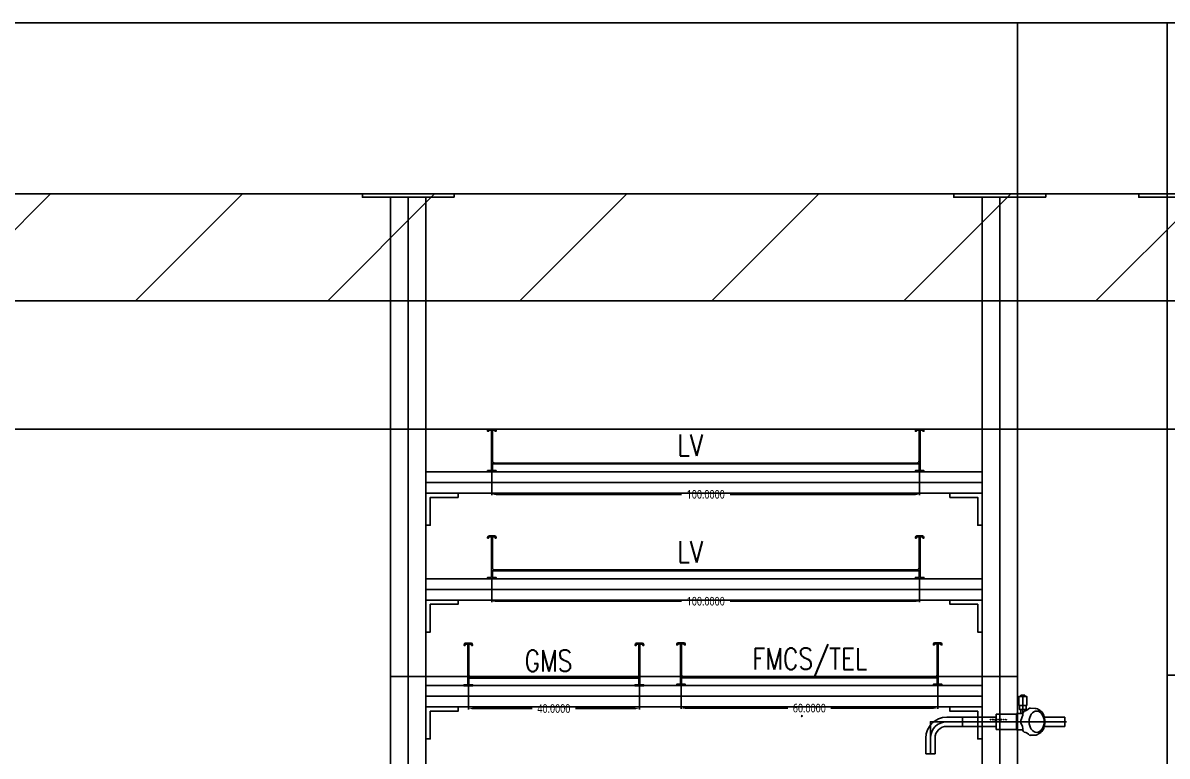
# Model space of a CAD drawing. Extents: x -3080 to 28500, y -1326 to 31609.
# Drawn here: x 5470 to 5737.5, y 26414.3 to 26585.8 of the extents above; entities that cross this region are included whole.
import ezdxf
from ezdxf.enums import TextEntityAlignment as Align
from ezdxf.xclip import XClip

# ---------------------------------------------------------------- set-up
doc = ezdxf.new("R2010")
doc.units = 0
doc.header["$LTSCALE"] = 100
doc.header["$XCLIPFRAME"] = 2
doc.linetypes.add('188K-SM-07-F10-MECH-CR PIPE-Y2257103$0$CENTER', pattern=[2, 1.25, -0.25, 0.25, -0.25])
for name, color, linetype in [('0-xref', 8, 'Continuous'), ('188K-SM-07-F10-MECH-CR PIPE-Y2257103$0$0-AP7P1-SM-08-BG_CDA', 6, 'Continuous'), ('188K-SM-07-F10-MECH-CR PIPE-Y2257103$0$0-BG', 6, 'Continuous'), ('188K-SM-07-F10-MECH-CR PIPE-Y2257103$0$0-FIRE', 1, 'Continuous'), ('188K-SM-07-F10-MECH-CR PIPE-Y2257103$0$0-hookupzoom', 4, 'Continuous'), ('188K-SM-07-F10-MECH-CR PIPE-Y2257103$0$0-LV', 6, 'Continuous'), ('188K-SM-07-F10-MECH-CR PIPE-Y2257103$0$0-txt', 3, 'Continuous'), ('188K-SM-07-F10-MECH-CR PIPE-Y2257103$0$0-WWT', 44, 'Continuous'), ('188K-SM-07-F10-MECH-CR PIPE-Y2257103$0$0-Y-CCD', 5, 'Continuous'), ('188K-SM-07-F10-MECH-CR PIPE-Y2257103$0$00_DCC', 7, 'Continuous'), ('188K-SM-07-F10-MECH-CR PIPE-Y2257103$0$DIM', 3, 'Continuous'), ('188K-SM-07-F10-MECH-CR PIPE-Y2257103$0$SH-LINE-130', 2, 'Continuous'), ('188K-SM-07-F10-MECH-CR PIPE-Y2257103$0$UPW_PVDF', 7, 'Continuous'), ('188K-SM-07-F10-MECH-CR PIPE-Y2257103$0$X-S-FAB_SL ALL$0$BEAM-S', 2, 'Continuous')]:
    doc.layers.add(name, color=color, linetype=linetype)
doc.layers.add('188K-SM-07-F10-MECH-CR PIPE-Y2257103$0$Blcok.TXT', color=7, linetype='Continuous', plot=False)
doc.layers.add('188K-SM-07-F10-MECH-CR PIPE-Y2257103$0$Block.TXT', color=7, linetype='Continuous', plot=False)
doc.styles.add('188K-SM-07-F10-MECH-CR PIPE-Y2257103$0$AA-TXT', font='romans.shx', dxfattribs={"bigfont": 'chineset.shx'})
doc.styles.add('188K-SM-07-F10-MECH-CR PIPE-Y2257103$0$AP6A-SM-08-FNN-300-A(18)-BAY$0$15P6-SM-08-FNN-100-A(D)-UIS-TCM$0$aa-txt', font='simplex.shx', dxfattribs={"width": 0.8, "bigfont": 'CHINA.shx'})
doc.styles.add('188K-SM-07-F10-MECH-CR PIPE-Y2257103$0$Standard', font='', dxfattribs={"width": 0.8})
doc.styles.add('188K-SM-07-F10-MECH-CR PIPE-Y2257103$0$TXT', font='txt.shx', dxfattribs={"width": 0.55, "bigfont": 'chineset.shx'})
doc.styles.get('188K-SM-07-F10-MECH-CR PIPE-Y2257103$0$Standard').set_extended_font_data('Microsoft JhengHei')
doc.dimstyles.new('188K-SM-07-F10-MECH-CR PIPE-Y2257103$0$Standard', dxfattribs={"dimtxt": 0.18, "dimasz": 0.18, "dimexe": 0.18, "dimexo": 0.0625, "dimgap": 0.09, "dimtad": 0, "dimtih": 1, "dimtoh": 1, "dimdec": 4, "dimzin": 0, "dimdsep": 46, "dimtxsty": '188K-SM-07-F10-MECH-CR PIPE-Y2257103$0$Standard', "dimcen": 0.09, "dimadec": 0, "dimazin": 0, "dimtfac": 1, "dimtdec": 4, "dimtofl": 0, "dimtmove": 0, "dimatfit": 3, "dimfxl": 1, "dimtolj": 1, "dimtzin": 0, "dimarcsym": 0})

# ---------------------------------------------------------------- blocks, each defined once
blk = doc.blocks.new('*U1541')
at = {"color": 241}
blk.add_lwpolyline([(17.5, 50), (-17.5, 50), (-17.5, 337.5), (17.5, 337.5)], close=True, dxfattribs=at)
blk = doc.blocks.new('188K-SM-07-F10-MECH-CR PIPE-Y2257103$0$X-S-FAB_SL ALL')
at = {"color": 241}
for p, q in [((-2628.521, -72748.977), (19076.479, -72748.977)), ((-2628.521, -72788.977), (19076.479, -72788.977))]:
    blk.add_line(p, q, dxfattribs=at)
at = {"layer": '188K-SM-07-F10-MECH-CR PIPE-Y2257103$0$X-S-FAB_SL ALL$0$BEAM-S'}
blk.add_blockref('*U1541', (1246.479, -73086.477), dxfattribs=at)
blk = doc.blocks.new('188K-SM-07-F10-MECH-CR PIPE-Y2257103$0$Bellow_15A_R')
at = {"color": 2, "linetype": '188K-SM-07-F10-MECH-CR PIPE-Y2257103$0$CENTER', "ltscale": 3}
blk.add_line((-8.24, 0), (16.48, 0), dxfattribs=at)
at = {"color": 0}
for p, q in [((-7.83, 1.08), (0, 1.08)), ((-7.83, 1.08), (-7.83, -1.08)), ((4.81, 1.8), (0, 1.8)), ((0, -1.8), (0, 1.8)), ((4.81, 1.9), (4.81, -1.9)), ((4.81, 1.9), (6.29, 1.9)), ((16.07, 1.08), (11.29, 1.08)), ((16.07, 1.08), (16.07, -1.08)), ((-7.83, -1.08), (0, -1.08)), ((4.81, -1.8), (0, -1.8)), ((6.28, -1.9), (4.81, -1.9)), ((16.07, -1.08), (11.29, -1.08))]:
    blk.add_line(p, q, dxfattribs=at)
blk.add_lwpolyline([(11.13, -1.55, -0.129678), (10.5, -2.5, -0.076709), (9.35, -3.11), (9.11, -3.14), (8.07, -3.17, -0.111401), (7.8, -3.16, 0.105556), (6.58, -2.45, -0.110801), (6.28, -2.02, 0.124714), (5.78, -0.3, -0.093313), (5.78, 0.3, 0.191988), (6.28, 2.02, -0.199243), (6.58, 2.45, 0.232869), (7.8, 3.16, -0.069384), (8.07, 3.17), (9.11, 3.14), (9.35, 3.11, -0.093734), (10.5, 2.49, -0.099389), (11.13, 1.55, -0.039332), (11.36, 0.8, -0.090181), (11.36, -0.8, -0.048841)], format="xyb", close=True, dxfattribs=at)
blk.add_ellipse((9.49, 0), major_axis=(0, -2.49), ratio=0.70911, dxfattribs=at)
blk = doc.blocks.new('*U1609')
at = {"color": 0}
for p, q in [((5.81, -2.88), (5.81, -1.9)), ((6.7, -2.88), (6.7, -2.49)), ((5.3, -3.84), (5.33, -3.82)), ((5.33, -3.82), (7.18, -3.82)), ((5.46, -3.5), (5.46, -3.5)), ((7.05, -2.88), (7.04, -2.88)), ((7.04, -3.5), (7.05, -3.5)), ((7.21, -3.84), (7.18, -3.82))]:
    blk.add_line(p, q, dxfattribs=at)
at = {"color": 2, "linetype": '188K-SM-07-F10-MECH-CR PIPE-Y2257103$0$CENTER'}
blk.add_line((6.25, -2.15), (6.25, -6.29), dxfattribs=at)
at = {"color": 0}
for points in [[(5.3, -3.83), (5.3, -5.88), (7.21, -5.88), (7.21, -3.83)], [(7.05, -3.82), (7.04, -2.88), (5.46, -2.88), (5.46, -2.88), (5.46, -3.82)], [(5.81, -5.88), (5.81, -6.2), (6.7, -6.2), (6.7, -5.88)]]:
    blk.add_lwpolyline(points, dxfattribs=at)
blk.add_blockref('188K-SM-07-F10-MECH-CR PIPE-Y2257103$0$Bellow_15A_R', (0, 0), dxfattribs=at)
at = {"layer": '188K-SM-07-F10-MECH-CR PIPE-Y2257103$0$Blcok.TXT', "color": 0, "style": '188K-SM-07-F10-MECH-CR PIPE-Y2257103$0$TXT', "width": 0.6}
for tag, p in [('進吹氣口', (-0.18, -0.29)), ('管徑', (-0.18, -0.41)), ('氣種', (-0.18, -0.54))]:
    blk.add_attdef(tag, p, '', height=0.1, dxfattribs=at)
blk = doc.blocks.new('*U1617')
at = {"color": 0}
for p, q in [((-2.23, -28.92), (-5.92, -28.92)), ((-2.23, -31.09), (-2.23, -28.92)), ((-2.23, -31.09), (-5.92, -31.09)), ((-10.81, -37.5), (-10.81, -33.81)), ((-8.65, -37.5), (-8.65, -33.81)), ((-10.81, -37.5), (-8.65, -37.5))]:
    blk.add_line(p, q, dxfattribs=at)
at = {"color": 1}
for p, q in [((-2.23, -30), (-5.92, -30)), ((-9.73, -37.5), (-9.73, -33.81))]:
    blk.add_line(p, q, dxfattribs=at)
at = {"color": 0}
for radius in [4.89, 2.73]:
    blk.add_arc((-5.92, -33.81), radius, 90, 180, dxfattribs=at)
at = {"color": 1}
blk.add_arc((-5.92, -33.81), 3.81, 90, 180, dxfattribs=at)
at = {"layer": 'DefPoints'}
blk.add_lwpolyline([(-9.73, -33.81), (-9.73, -30), (-5.92, -30)], dxfattribs=at)
blk = doc.blocks.new('*D1546')
at = {"layer": '188K-SM-07-F10-MECH-CR PIPE-Y2257103$0$DIM', "color": 0, "lineweight": -2, "transparency": 16777216}
for p, q in [((0, -0.06), (0, -5.47)), ((100, -0.06), (100, -5.47)), ((1, -5.29), (44.3, -5.29)), ((99, -5.29), (55.7, -5.29))]:
    blk.add_line(p, q, dxfattribs=at)
at = {"layer": '188K-SM-07-F10-MECH-CR PIPE-Y2257103$0$DIM', "color": 0, "transparency": 16777216}
for points in [[(1, -5.13), (1, -5.46), (0, -5.29)], [(99, -5.13), (99, -5.46), (100, -5.29)]]:
    blk.add_solid(points, dxfattribs=at)
at = {"layer": 'DefPoints', "color": 0, "transparency": 16777216}
for p in [(0, 0), (100, 0), (100, -5.29)]:
    blk.add_point(p, dxfattribs=at)
at = {"layer": '188K-SM-07-F10-MECH-CR PIPE-Y2257103$0$DIM', "color": 0, "transparency": 16777216, "insert": (50, -5.29), "char_height": 2, "attachment_point": 5, "style": '188K-SM-07-F10-MECH-CR PIPE-Y2257103$0$Standard'}
blk.add_mtext('\\A1;100.0000', dxfattribs=at)
blk = doc.blocks.new('*D1544')
at = {"layer": '188K-SM-07-F10-MECH-CR PIPE-Y2257103$0$DIM', "color": 0, "lineweight": -2, "transparency": 16777216}
for p, q in [((0, -0.06), (0, -5.47)), ((60, -0.06), (60, -5.47)), ((1, -5.29), (24.98, -5.29)), ((59, -5.29), (35.02, -5.29))]:
    blk.add_line(p, q, dxfattribs=at)
at = {"layer": '188K-SM-07-F10-MECH-CR PIPE-Y2257103$0$DIM', "color": 0, "transparency": 16777216}
for points in [[(1, -5.13), (1, -5.46), (0, -5.29)], [(59, -5.13), (59, -5.46), (60, -5.29)]]:
    blk.add_solid(points, dxfattribs=at)
at = {"layer": 'DefPoints', "color": 0, "transparency": 16777216}
for p in [(0, 0), (60, 0), (60, -5.29)]:
    blk.add_point(p, dxfattribs=at)
at = {"layer": '188K-SM-07-F10-MECH-CR PIPE-Y2257103$0$DIM', "color": 0, "transparency": 16777216, "insert": (30, -5.29), "char_height": 2, "attachment_point": 5, "style": '188K-SM-07-F10-MECH-CR PIPE-Y2257103$0$Standard'}
blk.add_mtext('\\A1;60.0000', dxfattribs=at)
blk = doc.blocks.new('*D272')
at = {"layer": '188K-SM-07-F10-MECH-CR PIPE-Y2257103$0$DIM', "color": 0, "lineweight": -2, "transparency": 16777216}
for p, q in [((0, -0.06), (0, -5.47)), ((40, -0.06), (40, -5.47)), ((1, -5.29), (14.94, -5.29)), ((39, -5.29), (25.06, -5.29))]:
    blk.add_line(p, q, dxfattribs=at)
at = {"layer": '188K-SM-07-F10-MECH-CR PIPE-Y2257103$0$DIM', "color": 0, "transparency": 16777216}
for points in [[(1, -5.13), (1, -5.46), (0, -5.29)], [(39, -5.13), (39, -5.46), (40, -5.29)]]:
    blk.add_solid(points, dxfattribs=at)
at = {"layer": 'DefPoints', "color": 0, "transparency": 16777216}
for p in [(0, 0), (40, 0), (40, -5.29)]:
    blk.add_point(p, dxfattribs=at)
at = {"layer": '188K-SM-07-F10-MECH-CR PIPE-Y2257103$0$DIM', "color": 0, "transparency": 16777216, "insert": (20, -5.29), "char_height": 2, "attachment_point": 5, "style": '188K-SM-07-F10-MECH-CR PIPE-Y2257103$0$Standard'}
blk.add_mtext('\\A1;40.0000', dxfattribs=at)
blk = doc.blocks.new('*U1620')
h = blk.add_hatch()
h.set_pattern_fill('ANSI31', color=1, scale=7.3, style=0)
h.set_pattern_definition([(45, (0, 0), (-0.64523, 0.64523), [])])
h.paths.add_polyline_path([(0, 3.65, 0.414214), (-3.65, 0, 0.414214), (0, -3.65, 1), (0, 0, -1)])
at = {"color": 1}
for p, q in [((0, 0.73), (0, 4.02)), ((-0.73, 0), (-4.02, 0)), ((-0.36, 0), (0.36, 0)), ((0, -0.36), (0, 0.36)), ((0.73, 0), (4.02, 0)), ((0, -0.73), (0, -4.02))]:
    blk.add_line(p, q, dxfattribs=at)
blk.add_circle((0, 0), 3.65)
for centre, start, end in [((0, 1.82), 90, 270), ((0, -1.82), 270, 90)]:
    blk.add_arc(centre, 1.82, start, end, dxfattribs=at)
at = {"style": '188K-SM-07-F10-MECH-CR PIPE-Y2257103$0$AP6A-SM-08-FNN-300-A(18)-BAY$0$15P6-SM-08-FNN-100-A(D)-UIS-TCM$0$aa-txt', "width": 0.8, "flags": 1}
blk.add_attdef('高度(cm)', (0.02, 0.14), '', height=0.2, dxfattribs=at)
blk = doc.blocks.new('*U213')
h = blk.add_hatch()
h.set_pattern_fill('ANSI31', color=1, scale=8.89, style=0)
h.set_pattern_definition([(45, (0, 0), (-0.78577, 0.78577), [])])
h.paths.add_polyline_path([(0, 4.45, 0.414214), (-4.45, 0, 0.414214), (0, -4.45, 1), (0, 0, -1)])
at = {"color": 1}
for p, q in [((0, 0.89), (0, 4.89)), ((-0.89, 0), (-4.89, 0)), ((-0.44, 0), (0.44, 0)), ((0, -0.44), (0, 0.44)), ((0.89, 0), (4.89, 0)), ((0, -0.89), (0, -4.89))]:
    blk.add_line(p, q, dxfattribs=at)
blk.add_circle((0, 0), 4.45)
for centre, start, end in [((0, 2.22), 90, 270), ((0, -2.22), 270, 90)]:
    blk.add_arc(centre, 2.22, start, end, dxfattribs=at)
at = {"style": '188K-SM-07-F10-MECH-CR PIPE-Y2257103$0$AP6A-SM-08-FNN-300-A(18)-BAY$0$15P6-SM-08-FNN-100-A(D)-UIS-TCM$0$aa-txt', "width": 0.8, "flags": 1}
blk.add_attdef('高度(cm)', (0.02, 0.14), '', height=0.2, dxfattribs=at)
blk = doc.blocks.new('*U258')
h = blk.add_hatch()
h.set_pattern_fill('ANSI31', color=1, scale=11.43, style=0)
h.set_pattern_definition([(45, (0, 0), (-1.01028, 1.01028), [])])
h.paths.add_polyline_path([(0, 5.72, 0.414214), (-5.72, 0, 0.414214), (0, -5.72, 1), (0, 0, -1)])
at = {"color": 1}
for p, q in [((0, 1.14), (0, 6.29)), ((-1.14, 0), (-6.29, 0)), ((-0.57, 0), (0.57, 0)), ((0, -0.57), (0, 0.57)), ((1.14, 0), (6.29, 0)), ((0, -1.14), (0, -6.29))]:
    blk.add_line(p, q, dxfattribs=at)
blk.add_circle((0, 0), 5.72)
for centre, start, end in [((0, 2.86), 90, 270), ((0, -2.86), 270, 90)]:
    blk.add_arc(centre, 2.86, start, end, dxfattribs=at)
at = {"style": '188K-SM-07-F10-MECH-CR PIPE-Y2257103$0$AP6A-SM-08-FNN-300-A(18)-BAY$0$15P6-SM-08-FNN-100-A(D)-UIS-TCM$0$aa-txt', "width": 0.8, "flags": 1}
blk.add_attdef('高度(cm)', (0.02, 0.14), '', height=0.2, dxfattribs=at)
blk = doc.blocks.new('*U1619')
h = blk.add_hatch()
h.set_pattern_fill('ANSI31', color=1, scale=4.83, style=0)
h.set_pattern_definition([(45, (0, 0), (-0.42692, 0.42692), [])])
h.paths.add_polyline_path([(0, 2.42, 0.414214), (-2.42, 0, 0.414214), (0, -2.42, 1), (0, 0, -1)])
at = {"color": 1}
for p, q in [((-0.48, 0), (-2.66, 0)), ((-0.24, 0), (0.24, 0)), ((0, 0.48), (0, 2.66)), ((0, -0.24), (0, 0.24)), ((0.48, 0), (2.66, 0)), ((0, -0.48), (0, -2.66))]:
    blk.add_line(p, q, dxfattribs=at)
blk.add_circle((0, 0), 2.42)
for centre, start, end in [((0, 1.21), 90, 270), ((0, -1.21), 270, 90)]:
    blk.add_arc(centre, 1.21, start, end, dxfattribs=at)
at = {"style": '188K-SM-07-F10-MECH-CR PIPE-Y2257103$0$AP6A-SM-08-FNN-300-A(18)-BAY$0$15P6-SM-08-FNN-100-A(D)-UIS-TCM$0$aa-txt', "width": 0.8, "flags": 1}
blk.add_attdef('高度(cm)', (0.02, 0.14), '', height=0.2, dxfattribs=at)
blk = doc.blocks.new('188K-SM-07-F10-MECH-CR PIPE-Y2257103$0$WT-CMP')
at = {"layer": '188K-SM-07-F10-MECH-CR PIPE-Y2257103$0$SH-LINE-130', "ltscale": 0.1}
for p, q in [((5841.3, -72861.48), (5745.76, -72861.48)), ((5841.3, -72886.48), (5745.76, -72886.48))]:
    blk.add_line(p, q, dxfattribs=at)
for points in [[(5752.38, -72789.78), (5730.88, -72789.78), (5730.88, -72788.98), (5752.38, -72788.98)], [(5856.18, -72789.78), (5834.68, -72789.78), (5834.68, -72788.98), (5856.18, -72788.98)], [(5737.5, -72901.53), (5737.5, -72789.78), (5741.63, -72789.78), (5741.63, -72901.53)], [(5745.76, -72901.53), (5745.76, -72789.78), (5741.63, -72789.78), (5741.63, -72901.53)], [(5841.3, -72901.53), (5841.3, -72789.78), (5845.43, -72789.78), (5845.43, -72901.53)], [(5849.56, -72901.53), (5849.56, -72789.78), (5845.43, -72789.78), (5845.43, -72901.53)], [(5841.3, -72863.98), (5745.76, -72863.98), (5745.76, -72858.98), (5841.3, -72858.98)], [(5745.76, -72863.98), (5753.26, -72863.98), (5753.26, -72864.98), (5746.76, -72864.98), (5746.76, -72871.48), (5745.76, -72871.48)], [(5841.3, -72863.98), (5833.8, -72863.98), (5833.8, -72864.98), (5840.3, -72864.98), (5840.3, -72871.48), (5841.3, -72871.48)], [(5841.3, -72888.98), (5745.76, -72888.98), (5745.76, -72883.98), (5841.3, -72883.98)], [(5745.76, -72888.98), (5753.26, -72888.98), (5753.26, -72889.98), (5746.76, -72889.98), (5746.76, -72896.48), (5745.76, -72896.48)], [(5841.3, -72888.98), (5833.8, -72888.98), (5833.8, -72889.98), (5840.3, -72889.98), (5840.3, -72896.48), (5841.3, -72896.48)]]:
    blk.add_lwpolyline(points, close=True, dxfattribs=at)
at = {"layer": '188K-SM-07-F10-MECH-CR PIPE-Y2257103$0$0-WWT'}
for name, p in [('*U258', (5771.66, -72853.26)), ('*U258', (5801.01, -72853.26)), ('*U1620', (5757.29, -72854.96)), ('*U1620', (5787.11, -72854.96)), ('*U213', (5829.41, -72854.53)), ('*U1620', (5815.78, -72855.33)), ('*U258', (5826.43, -72877.77)), ('*U213', (5784.19, -72879.53)), ('*U213', (5799.3, -72879.53)), ('*U1620', (5770.85, -72880.33)), ('*U1619', (5758.93, -72881.56)), ('*U1619', (5812.12, -72881.45))]:
    blk.add_blockref(name, p, dxfattribs=at)
at = {"layer": '188K-SM-07-F10-MECH-CR PIPE-Y2257103$0$0-txt', "color": 1, "style": '188K-SM-07-F10-MECH-CR PIPE-Y2257103$0$TXT', "width": 0.55}
blk.add_text('PDR 80A', height=4, rotation=270, dxfattribs=at).set_placement((5797.27, -72889.32))
at = {"layer": '188K-SM-07-F10-MECH-CR PIPE-Y2257103$0$0-txt', "style": '188K-SM-07-F10-MECH-CR PIPE-Y2257103$0$TXT', "width": 0.55}
blk.add_text('WT-CMP', height=4, dxfattribs=at).set_placement((5786.31, -72918.32))
at = {"layer": '188K-SM-07-F10-MECH-CR PIPE-Y2257103$0$0-txt', "linetype": 'Continuous', "lineweight": 0, "char_height": 4, "attachment_point": 1, "rotation": 270, "style": '188K-SM-07-F10-MECH-CR PIPE-Y2257103$0$TXT'}
for s, insert in [('\\A1;CuCMP 100A', (5802.38, -72823.46)), ('\\A1;AWH 65A', (5759.13, -72827.71)), ('\\A1;AWL 100A', (5774.16, -72827.68)), ('\\A1;CSA 65A', (5788.92, -72828.3)), ('\\A1;FWH 65A', (5817.03, -72827.85)), ('\\A1;FWL 80A', (5832.19, -72828.21)), ('\\A1;IPAL 40A', (5760.89, -72888.98)), ('\\A1;MCMP 65A', (5773.29, -72888.98)), ('\\A1;OCMP 80A', (5786.66, -72889.32)), ('\\A1;TMAH 40A', (5813.28, -72888.98)), ('\\A1;WWR 100A', (5827.89, -72888.98))]:
    blk.add_mtext(s, dxfattribs=dict(at, insert=insert))
blk = doc.blocks.new('*U1545')
blk.add_lwpolyline([(0.12, 1.84), (0.12, 0.3), (1, 0.3), (1, 0), (-1, 0), (-1, 0.3), (-0.12, 0.3), (-0.12, 9.76), (-0.66, 9.76, 0.414213562), (-0.76, 9.66), (-0.76, 9.5), (-1, 9.5), (-1, 9.66, -0.414213562), (-0.66, 10), (0.66, 10, -0.414213562), (1, 9.66), (1, 9.5), (0.76, 9.5), (0.76, 9.66, 0.414213562), (0.66, 9.76), (0.12, 9.76), (0.12, 2.54, 0.414213562), (0.62, 2.04), (99.38, 2.04, 0.414213562), (99.88, 2.54), (99.88, 9.76), (99.34, 9.76, 0.414213562), (99.24, 9.66), (99.24, 9.5), (99, 9.5), (99, 9.66, -0.414213562), (99.34, 10), (100.66, 10, -0.414213562), (101, 9.66), (101, 9.5), (100.76, 9.5), (100.76, 9.66, 0.414213562), (100.66, 9.76), (100.12, 9.76), (100.12, 0.3), (101, 0.3), (101, 0), (99, 0), (99, 0.3), (99.88, 0.3), (99.88, 1.84)], format="xyb", close=True)
at = {"layer": '188K-SM-07-F10-MECH-CR PIPE-Y2257103$0$DIM'}
dim = blk.add_linear_dim(base=(100, -5.29392), p1=(0, 0), p2=(100, 0), dimstyle='188K-SM-07-F10-MECH-CR PIPE-Y2257103$0$Standard', override={"dimtxt": 2, "dimasz": 1, "dimfxl": 0.1}, dxfattribs=at)
dim.commit()
dim.dimension.update_dxf_attribs({"geometry": '*D1546', "text_midpoint": (50, -5.29392)})
blk = doc.blocks.new('*U1543')
blk.add_lwpolyline([(0.12, 1.84), (0.12, 0.3), (1, 0.3), (1, 0), (-1, 0), (-1, 0.3), (-0.12, 0.3), (-0.12, 9.76), (-0.66, 9.76, 0.414213562), (-0.76, 9.66), (-0.76, 9.5), (-1, 9.5), (-1, 9.66, -0.414213562), (-0.66, 10), (0.66, 10, -0.414213562), (1, 9.66), (1, 9.5), (0.76, 9.5), (0.76, 9.66, 0.414213562), (0.66, 9.76), (0.12, 9.76), (0.12, 2.54, 0.414213562), (0.62, 2.04), (59.38, 2.04, 0.414213562), (59.88, 2.54), (59.88, 9.76), (59.34, 9.76, 0.414213562), (59.24, 9.66), (59.24, 9.5), (59, 9.5), (59, 9.66, -0.414213562), (59.34, 10), (60.66, 10, -0.414213562), (61, 9.66), (61, 9.5), (60.76, 9.5), (60.76, 9.66, 0.414213562), (60.66, 9.76), (60.12, 9.76), (60.12, 0.3), (61, 0.3), (61, 0), (59, 0), (59, 0.3), (59.88, 0.3), (59.88, 1.84)], format="xyb", close=True)
at = {"layer": '188K-SM-07-F10-MECH-CR PIPE-Y2257103$0$DIM'}
dim = blk.add_linear_dim(base=(60, -5.29392), p1=(0, 0), p2=(60, 0), dimstyle='188K-SM-07-F10-MECH-CR PIPE-Y2257103$0$Standard', override={"dimtxt": 2, "dimasz": 1, "dimfxl": 0.1}, dxfattribs=at)
dim.commit()
dim.dimension.update_dxf_attribs({"geometry": '*D1544', "text_midpoint": (30, -5.29392)})
blk = doc.blocks.new('*U271')
blk.add_lwpolyline([(0.12, 1.84), (0.12, 0.3), (1, 0.3), (1, 0), (-1, 0), (-1, 0.3), (-0.12, 0.3), (-0.12, 9.76), (-0.66, 9.76, 0.414213562), (-0.76, 9.66), (-0.76, 9.5), (-1, 9.5), (-1, 9.66, -0.414213562), (-0.66, 10), (0.66, 10, -0.414213562), (1, 9.66), (1, 9.5), (0.76, 9.5), (0.76, 9.66, 0.414213562), (0.66, 9.76), (0.12, 9.76), (0.12, 2.54, 0.414213562), (0.62, 2.04), (39.38, 2.04, 0.414213562), (39.88, 2.54), (39.88, 9.76), (39.34, 9.76, 0.414213562), (39.24, 9.66), (39.24, 9.5), (39, 9.5), (39, 9.66, -0.414213562), (39.34, 10), (40.66, 10, -0.414213562), (41, 9.66), (41, 9.5), (40.76, 9.5), (40.76, 9.66, 0.414213562), (40.66, 9.76), (40.12, 9.76), (40.12, 0.3), (41, 0.3), (41, 0), (39, 0), (39, 0.3), (39.88, 0.3), (39.88, 1.84)], format="xyb", close=True)
at = {"layer": '188K-SM-07-F10-MECH-CR PIPE-Y2257103$0$DIM'}
dim = blk.add_linear_dim(base=(40, -5.29392), p1=(0, 0), p2=(40, 0), dimstyle='188K-SM-07-F10-MECH-CR PIPE-Y2257103$0$Standard', override={"dimtxt": 2, "dimasz": 1, "dimfxl": 0.1}, dxfattribs=at)
dim.commit()
dim.dimension.update_dxf_attribs({"geometry": '*D272', "text_midpoint": (20, -5.29392)})
blk = doc.blocks.new('188K-SM-07-F10-MECH-CR PIPE-Y2257103$0$CMP-1')
at = {"layer": '188K-SM-07-F10-MECH-CR PIPE-Y2257103$0$SH-LINE-130', "ltscale": 0.1}
for p, q in [((5694.24, -72856.48), (5564.24, -72856.48)), ((5694.24, -72881.48), (5564.24, -72881.48)), ((5694.24, -72906.48), (5564.24, -72906.48))]:
    blk.add_line(p, q, dxfattribs=at)
for points in [[(5570.86, -72789.78), (5549.36, -72789.78), (5549.36, -72788.98), (5570.86, -72788.98)], [(5709.12, -72789.78), (5687.62, -72789.78), (5687.62, -72788.98), (5709.12, -72788.98)], [(5555.98, -73013.98), (5555.98, -72789.78), (5560.11, -72789.78), (5560.11, -73013.98)], [(5564.24, -73013.98), (5564.24, -72789.78), (5560.11, -72789.78), (5560.11, -73013.98)], [(5694.24, -73013.98), (5694.24, -72789.78), (5698.37, -72789.78), (5698.37, -73013.98)], [(5702.5, -73013.98), (5702.5, -72789.78), (5698.37, -72789.78), (5698.37, -73013.98)], [(5694.24, -72858.98), (5564.24, -72858.98), (5564.24, -72853.98), (5694.24, -72853.98)], [(5564.24, -72858.98), (5571.74, -72858.98), (5571.74, -72859.98), (5565.24, -72859.98), (5565.24, -72866.48), (5564.24, -72866.48)], [(5694.24, -72858.98), (5686.74, -72858.98), (5686.74, -72859.98), (5693.24, -72859.98), (5693.24, -72866.48), (5694.24, -72866.48)], [(5694.24, -72883.98), (5564.24, -72883.98), (5564.24, -72878.98), (5694.24, -72878.98)], [(5564.24, -72883.98), (5571.74, -72883.98), (5571.74, -72884.98), (5565.24, -72884.98), (5565.24, -72891.48), (5564.24, -72891.48)], [(5694.24, -72883.98), (5686.74, -72883.98), (5686.74, -72884.98), (5693.24, -72884.98), (5693.24, -72891.48), (5694.24, -72891.48)], [(5694.24, -72908.98), (5564.24, -72908.98), (5564.24, -72903.98), (5694.24, -72903.98)], [(5564.24, -72908.98), (5571.74, -72908.98), (5571.74, -72909.98), (5565.24, -72909.98), (5565.24, -72916.48), (5564.24, -72916.48)], [(5694.24, -72908.98), (5686.74, -72908.98), (5686.74, -72909.98), (5693.24, -72909.98), (5693.24, -72916.48), (5694.24, -72916.48)]]:
    blk.add_lwpolyline(points, close=True, dxfattribs=at)
at = {"layer": '188K-SM-07-F10-MECH-CR PIPE-Y2257103$0$0-AP7P1-SM-08-BG_CDA'}
ref = blk.add_blockref('*U1609', (5697.51, -72912.45), dxfattribs=dict(at, xscale=-1, rotation=180))
ref.add_attrib('進吹氣口', 'IOPP', (5697.53, -72912.16), dxfattribs={"layer": '188K-SM-07-F10-MECH-CR PIPE-Y2257103$0$Blcok.TXT', "color": 0, "height": 0.1, "rotation": 180, "style": '188K-SM-07-F10-MECH-CR PIPE-Y2257103$0$TXT', "width": 0.6})
ref.add_attrib('管徑', '15A', (5697.47, -72912.04), dxfattribs={"layer": '188K-SM-07-F10-MECH-CR PIPE-Y2257103$0$Blcok.TXT', "color": 0, "height": 0.1, "rotation": 180, "style": '188K-SM-07-F10-MECH-CR PIPE-Y2257103$0$TXT', "width": 0.6})
ref.add_attrib('氣種', '188K-SM-07-F10-MECH-CR PIPE-Y2257103$0$0-AP7P1-SM-08-BG_CDA', (5700, -72911.91), dxfattribs={"layer": '188K-SM-07-F10-MECH-CR PIPE-Y2257103$0$Blcok.TXT', "color": 0, "height": 0.1, "rotation": 180, "style": '188K-SM-07-F10-MECH-CR PIPE-Y2257103$0$TXT', "width": 0.6})
ref = blk.add_blockref('*U1617', (5652.17, -72922.18), dxfattribs=dict(at, xscale=-1.000000000000001, rotation=90))
ref.add_attrib('氣種', 'CHW', (5651.98, -72911.02), dxfattribs={"layer": '188K-SM-07-F10-MECH-CR PIPE-Y2257103$0$Block.TXT', "height": 0.1, "style": '188K-SM-07-F10-MECH-CR PIPE-Y2257103$0$TXT', "width": 0.6})
ref.add_attrib('管徑', '250A', (5651.95, -72911.21), dxfattribs={"layer": '188K-SM-07-F10-MECH-CR PIPE-Y2257103$0$Block.TXT', "height": 0.1, "style": '188K-SM-07-F10-MECH-CR PIPE-Y2257103$0$TXT', "width": 0.6})
at = {"layer": '188K-SM-07-F10-MECH-CR PIPE-Y2257103$0$0-LV', "color": 5}
for p in [(5579.64, -72853.98), (5579.64, -72878.98)]:
    blk.add_blockref('*U1545', p, dxfattribs=at)
at = {"layer": '188K-SM-07-F10-MECH-CR PIPE-Y2257103$0$0-Y-CCD', "color": 5}
for name, p in [('*U271', (5574.14, -72904.08)), ('*U1543', (5623.86, -72903.98))]:
    blk.add_blockref(name, p, dxfattribs=at)
at = {"layer": '188K-SM-07-F10-MECH-CR PIPE-Y2257103$0$UPW_PVDF', "style": '188K-SM-07-F10-MECH-CR PIPE-Y2257103$0$AA-TXT', "width": 0.8}
for s, p in [('LV', (5623.01, -72847.72)), ('LV', (5623.01, -72872.72)), ('GMS', (5587.3, -72898.22)), ('FMCS/TEL', (5640.5, -72897.72))]:
    blk.add_text(s, height=5, dxfattribs=at).set_placement(p, align=Align.MIDDLE_LEFT)
blk = doc.blocks.new('188K-SM-07-F10-MECH-CR PIPE-Y2257103')
at = {"layer": '188K-SM-07-F10-MECH-CR PIPE-Y2257103$0$0-FIRE'}
h = blk.add_hatch(dxfattribs=at)
h.set_pattern_fill('ANSI31', color=256, scale=10)
h.set_pattern_definition([(45, (0, 99332.263), (-22.45064, 22.45064), [])])
h.paths.add_polyline_path([(23550, 26520.786), (1845, 26520.786), (1845, 26545.786), (23550, 26545.786)])
blk.add_lwpolyline([(23550, 26520.786), (1845, 26520.786), (1845, 26545.786), (23550, 26545.786)], close=True, dxfattribs=at)
at = {"layer": '188K-SM-07-F10-MECH-CR PIPE-Y2257103$0$0-hookupzoom'}
blk.add_lwpolyline([(23550, 26490.786), (1845, 26490.786), (1845, 26520.786), (23550, 26520.786)], close=True, dxfattribs=at)
ref = blk.add_blockref('188K-SM-07-F10-MECH-CR PIPE-Y2257103$0$X-S-FAB_SL ALL', (4473.521, 99334.763))
XClip(ref).set_block_clipping_path([(-7553.4648570136, -75341.9369645483), (24026.2025623869, -67725.7696244382)])
blk.add_blockref('188K-SM-07-F10-MECH-CR PIPE-Y2257103$0$WT-CMP', (0, 99334.763))
at = {"layer": '188K-SM-07-F10-MECH-CR PIPE-Y2257103$0$0-BG'}
blk.add_blockref('188K-SM-07-F10-MECH-CR PIPE-Y2257103$0$CMP-1', (0, 99334.763), dxfattribs=at)
at = {"layer": '188K-SM-07-F10-MECH-CR PIPE-Y2257103$0$00_DCC', "ltscale": 1000}
blk.add_line((5702.5, 26432.886), (5555.98, 26432.886), dxfattribs=at)

msp = doc.modelspace()

# ---------------------------------------------------------------- block references
at = {"layer": '0-xref'}
msp.add_blockref('188K-SM-07-F10-MECH-CR PIPE-Y2257103', (0, 0), dxfattribs=at)

doc.saveas('drawing.dxf')
